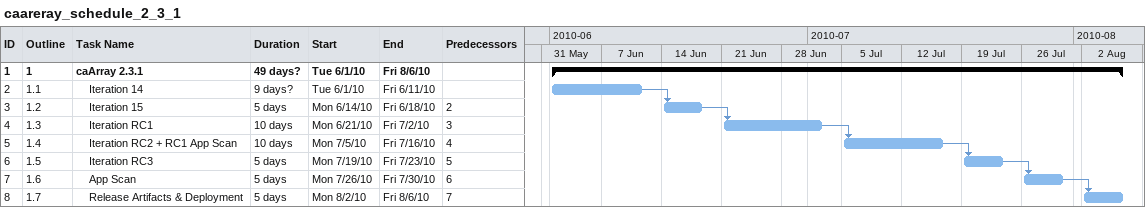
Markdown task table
caareray_schedule_2_3_1

| ID | WBS | Task | Duration | Start | Finish | Predecessors |
|---|---|---|---|---|---|---|
| 1 | 1 | **caArray 2.3.1** | 49d? | 2010-06-01 | 2010-08-06 |  |
| 2 | 1.1 | Iteration 14 | 9d? | 2010-06-01 | 2010-06-11 |  |
| 3 | 1.2 | Iteration 15 | 5d | 2010-06-14 | 2010-06-18 | 2 |
| 4 | 1.3 | Iteration RC1 | 10d | 2010-06-21 | 2010-07-02 | 3 |
| 5 | 1.4 | Iteration RC2 + RC1 App Scan | 10d | 2010-07-05 | 2010-07-16 | 4 |
| 6 | 1.5 | Iteration RC3 | 5d | 2010-07-19 | 2010-07-23 | 5 |
| 7 | 1.6 | App Scan | 5d | 2010-07-26 | 2010-07-30 | 6 |
| 8 | 1.7 | Release Artifacts & Deployment | 5d | 2010-08-02 | 2010-08-06 | 7 |
